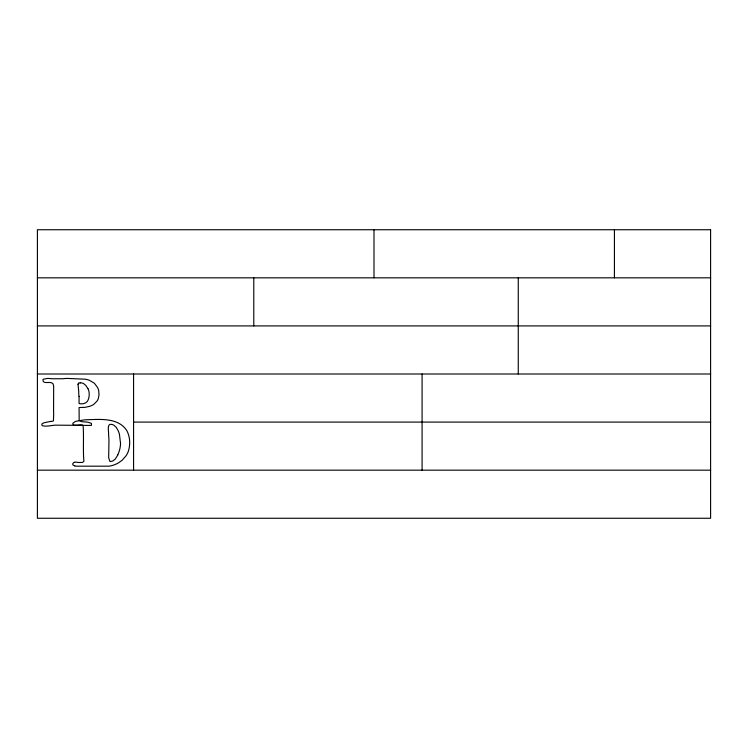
<?xml version="1.0" encoding="UTF-8"?>
<svg xmlns="http://www.w3.org/2000/svg" width="748" height="748" viewBox="0 0 748 748"><rect width="100%" height="100%" fill="white"/><g stroke="black" fill="none" stroke-linecap="round" stroke-linejoin="round"><path stroke-width="1.12" d="M78.063 384.276L78.222 386.295A20.654 20.654 0 0 1 78.409 388.577A23.469 23.469 0 0 1 78.736 392.354L78.727 393.027A17.578 17.578 0 0 0 79.054 396.375M117.791 455.018L115.342 458.982L113.013 460.843A5.844 5.844 0 0 1 111.452 461.348L110.339 461.451A1.029 1.029 0 0 1 109.806 461.301L108.656 457.598L108.965 440.899A47.171 47.171 0 0 0 108.666 436.047A47.648 47.648 0 0 0 108.591 433.877C108.722 430.998 106.609 422.901 111.994 424.443A7.265 7.265 0 0 1 113.761 425.163L116.249 427.342L118.128 430.633A24.16 24.16 0 0 1 119.428 434.233L120.503 443.162M74.65 462.264L74.491 462.329A1.982 1.982 0 0 1 73.772 462.47L72.893 463.498A1.365 1.365 0 0 0 72.771 463.919L72.827 464.658A1.141 1.141 0 0 0 73.042 465.05L74.781 465.854M74.865 462.18L75.193 462.124A20.187 20.187 0 0 1 78.503 462.498L81.682 462.46A9.35 9.35 0 0 0 82.009 462.46L82.439 462.404A1 1 0 0 0 82.85 462.189L83.673 461.572A1.113 1.113 0 0 0 83.888 461.114C82.832 449.324 84.019 437.178 83.084 425.556A1.73 1.73 0 0 0 82.448 425.051L80.952 424.873A14.923 14.923 0 0 0 77.82 425.173L74.781 425.21A3.123 3.123 0 0 1 73.65 425.023M50.621 421.423L43.964 422.76L41.963 423.938A1.085 1.085 0 0 0 41.823 424.471L41.944 425.163A1.421 1.421 0 0 0 42.327 425.706L45.086 426.154A43.506 43.506 0 0 0 49.611 425.827L55.025 425.154L91.209 425.444A0.982 0.982 0 0 0 91.471 425.116L91.434 423.583A1.075 1.075 0 0 0 91.219 423.284L88.077 422.265A25.385 25.385 0 0 1 87.198 422.106L81.747 421.694L79.176 420.451L79.064 407.538L85.01 407.351L89.554 406.351A20.261 20.261 0 0 0 93.631 404.5L96.978 401.143A11.239 11.239 0 0 0 98.315 398.534L99.026 394.813L98.736 390.877A13.558 13.558 0 0 0 97.502 387.408L94.304 383.163L89.227 380.236A16.867 16.867 0 0 0 83.131 379.096L67.292 378.423A35.979 35.979 0 0 0 62.813 378.75L51.977 378.759A35.979 35.979 0 0 0 47.498 378.432L43.3 379.217A1.477 1.477 0 0 0 42.945 379.76C42.664 384.724 49.742 381.078 52.388 383.228A2.889 2.889 0 0 1 53.099 383.986L53.669 386.211L53.566 411.26A28.228 28.228 0 0 1 53.669 413.635L53.454 420.656A0.963 0.963 0 0 1 53.22 420.946L52.996 421.087A7.555 7.555 0 0 1 50.621 421.386M37.4 277.826L710.6 277.826M37.4 325.913L710.6 325.913M37.4 374L710.6 374M133.574 422.087L710.6 422.087M37.4 470.174L710.6 470.174M80.419 382.826L81.878 382.967A6.274 6.274 0 0 1 83.617 383.602L85.87 385.501L87.937 388.67M73.239 424.714L72.799 423.723A2.057 2.057 0 0 1 73.033 423.106L75.548 421.358L84.945 419.796C98.727 419.506 118.465 416.898 127.001 430.979C130.152 437.113 130.423 444.564 128.394 451.1A20.598 20.598 0 0 1 126.234 455.551L122.167 460.263L118.212 463.021A27.424 27.424 0 0 1 109.264 466.172L77.455 466.191A10.444 10.444 0 0 1 74.772 465.929M614.426 229.739L614.426 277.826M518.261 277.826L518.261 374M422.087 374L422.087 470.174M374 229.739L374 277.826M253.787 277.826L253.787 325.913M133.574 374L133.574 470.174M79.064 396.365L79.064 403.481A6.321 6.321 0 0 0 80.737 403.808L82.215 403.808A7.274 7.274 0 0 0 87.553 401.124L88.376 399.329A14.577 14.577 0 0 0 89.19 393.831L89.096 392.363A11.8 11.8 0 0 0 87.946 388.67M120.568 443.162A28.957 28.957 0 0 1 117.735 454.99M78.736 383.154A3.768 3.768 0 0 1 80.419 382.864M77.951 384.22A2.992 2.992 0 0 1 78.746 383.172M710.6 229.739L37.4 229.739L37.4 518.261L710.6 518.261L710.6 229.739"/></g></svg>
